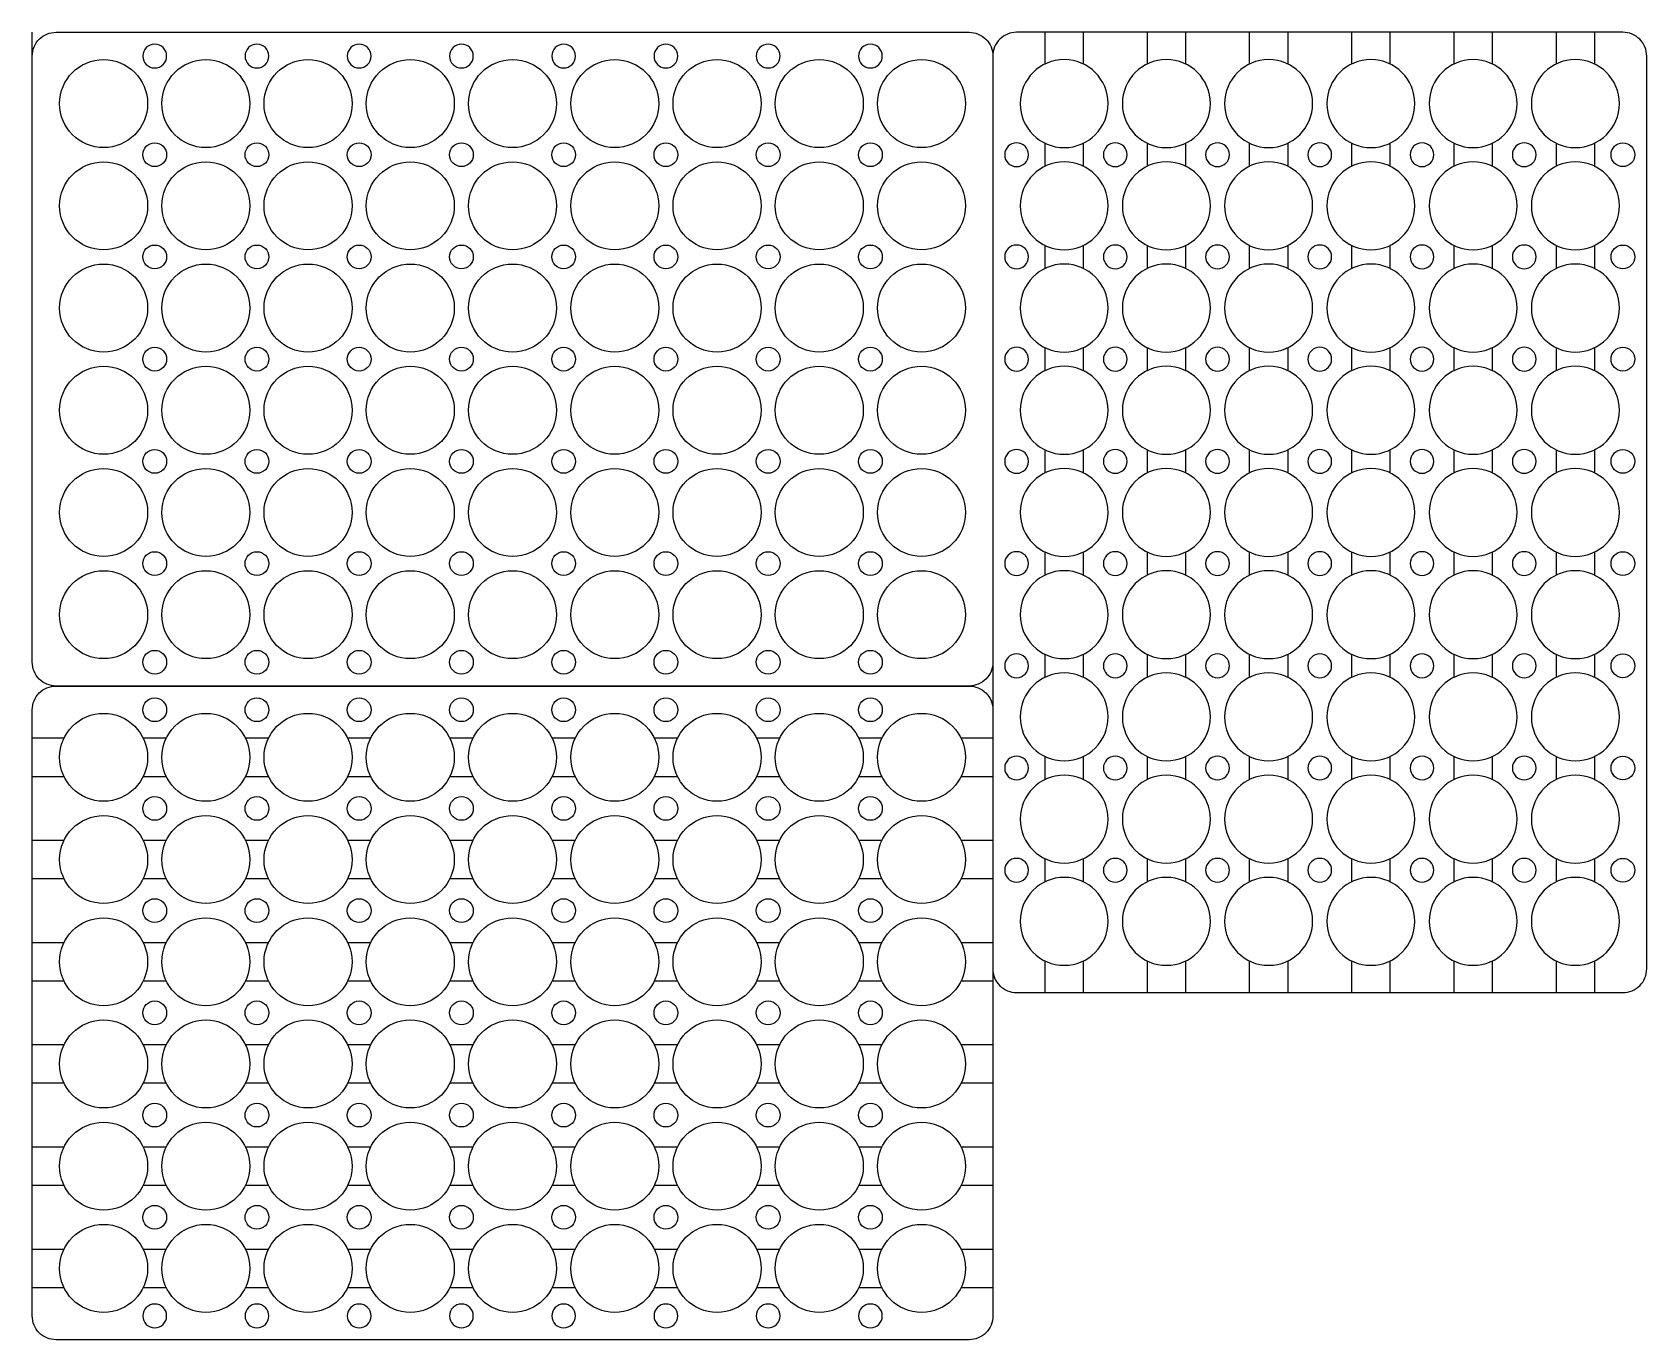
# Model space of a CAD drawing. Header units: inches. Extents: x 8 to 347, y -137 to 138.
import ezdxf

# ---------------------------------------------------------------- set-up
doc = ezdxf.new("R2010")
doc.units = ezdxf.units.IN
doc.header["$MEASUREMENT"] = 0

# ---------------------------------------------------------------- blocks, each defined once
blk = doc.blocks.new('*U2')
blk.add_circle((0, 0), 9.25)
blk = doc.blocks.new('*U3')
at = {"color": 0, "linetype": 'ByBlock', "lineweight": -2, "transparency": 16777216}
for p in [(0, 107.5), (21.5, 107.5), (43, 107.5), (64.5, 107.5), (86, 107.5), (107.5, 107.5), (129, 107.5), (150.5, 107.5), (172, 107.5), (0, 86), (21.5, 86), (43, 86), (64.5, 86), (86, 86), (107.5, 86), (129, 86), (150.5, 86), (172, 86), (0, 64.5), (21.5, 64.5), (43, 64.5), (64.5, 64.5), (86, 64.5), (107.5, 64.5), (129, 64.5), (150.5, 64.5), (172, 64.5), (0, 43), (21.5, 43), (43, 43), (64.5, 43), (86, 43), (107.5, 43), (129, 43), (150.5, 43), (172, 43), (0, 21.5), (21.5, 21.5), (43, 21.5), (64.5, 21.5), (86, 21.5), (107.5, 21.5), (129, 21.5), (150.5, 21.5), (172, 21.5), (0, 0), (21.5, 0), (43, 0), (64.5, 0), (86, 0), (107.5, 0), (129, 0), (150.5, 0), (172, 0)]:
    blk.add_blockref('*U2', p, dxfattribs=at)
blk = doc.blocks.new('*U7')
blk.add_circle((0, 0), 2.5)
blk = doc.blocks.new('*U8')
at = {"color": 0, "linetype": 'ByBlock', "lineweight": -2, "transparency": 16777216}
for p in [(0, 0), (21.5, 0), (43, 0), (64.5, 0), (86, 0), (107.5, 0), (129, 0), (150.5, 0), (0, -21.5), (21.5, -21.5), (43, -21.5), (64.5, -21.5), (86, -21.5), (107.5, -21.5), (129, -21.5), (150.5, -21.5), (0, -43), (21.5, -43), (43, -43), (64.5, -43), (86, -43), (107.5, -43), (129, -43), (150.5, -43), (0, -64.5), (21.5, -64.5), (43, -64.5), (64.5, -64.5), (86, -64.5), (107.5, -64.5), (129, -64.5), (150.5, -64.5), (0, -86), (21.5, -86), (43, -86), (64.5, -86), (86, -86), (107.5, -86), (129, -86), (150.5, -86)]:
    blk.add_blockref('*U7', p, dxfattribs=at)
blk = doc.blocks.new('*U15')
blk.add_circle((0, 0), 9.25)
blk = doc.blocks.new('*U16')
at = {"color": 0, "linetype": 'ByBlock', "lineweight": -2, "transparency": 16777216}
for p in [(0, 107.5), (21.5, 107.5), (43, 107.5), (64.5, 107.5), (86, 107.5), (107.5, 107.5), (129, 107.5), (150.5, 107.5), (172, 107.5), (0, 86), (21.5, 86), (43, 86), (64.5, 86), (86, 86), (107.5, 86), (129, 86), (150.5, 86), (172, 86), (0, 64.5), (21.5, 64.5), (43, 64.5), (64.5, 64.5), (86, 64.5), (107.5, 64.5), (129, 64.5), (150.5, 64.5), (172, 64.5), (0, 43), (21.5, 43), (43, 43), (64.5, 43), (86, 43), (107.5, 43), (129, 43), (150.5, 43), (172, 43), (0, 21.5), (21.5, 21.5), (43, 21.5), (64.5, 21.5), (86, 21.5), (107.5, 21.5), (129, 21.5), (150.5, 21.5), (172, 21.5), (0, 0), (21.5, 0), (43, 0), (64.5, 0), (86, 0), (107.5, 0), (129, 0), (150.5, 0), (172, 0)]:
    blk.add_blockref('*U15', p, dxfattribs=at)
blk = doc.blocks.new('*U19')
blk.add_circle((0, 0), 2.5)
blk = doc.blocks.new('*U20')
at = {"color": 0, "linetype": 'ByBlock', "lineweight": -2, "transparency": 16777216}
for p in [(0, 0), (21.5, 0), (43, 0), (64.5, 0), (86, 0), (107.5, 0), (129, 0), (150.5, 0), (0, -21.5), (21.5, -21.5), (43, -21.5), (64.5, -21.5), (86, -21.5), (107.5, -21.5), (129, -21.5), (150.5, -21.5), (0, -43), (21.5, -43), (43, -43), (64.5, -43), (86, -43), (107.5, -43), (129, -43), (150.5, -43), (0, -64.5), (21.5, -64.5), (43, -64.5), (64.5, -64.5), (86, -64.5), (107.5, -64.5), (129, -64.5), (150.5, -64.5), (0, -86), (21.5, -86), (43, -86), (64.5, -86), (86, -86), (107.5, -86), (129, -86), (150.5, -86)]:
    blk.add_blockref('*U19', p, dxfattribs=at)
blk = doc.blocks.new('*U21')
for p, q in [((-101, 4), (-94.34, 4)), ((-77.66, 4), (-72.84, 4)), ((-56.16, 4), (-51.34, 4)), ((-34.66, 4), (-29.84, 4)), ((-13.16, 4), (-8.34, 4)), ((8.34, 4), (13.16, 4)), ((29.84, 4), (34.66, 4)), ((51.34, 4), (56.16, 4)), ((72.84, 4), (77.66, 4)), ((94.34, 4), (101, 4)), ((-94.34, -4), (-101, -4)), ((-72.84, -4), (-77.66, -4)), ((-51.34, -4), (-56.16, -4)), ((-29.84, -4), (-34.66, -4)), ((-8.34, -4), (-13.16, -4)), ((13.16, -4), (8.34, -4)), ((34.66, -4), (29.84, -4)), ((56.16, -4), (51.34, -4)), ((77.66, -4), (72.84, -4)), ((101, -4), (94.34, -4))]:
    blk.add_line(p, q)
blk = doc.blocks.new('*U22')
at = {"color": 0, "linetype": 'ByBlock', "lineweight": -2, "transparency": 16777216}
for p in [(0, 0), (0, -21.5), (0, -43), (0, -64.5), (0, -86), (0, -107.5)]:
    blk.add_blockref('*U21', p, dxfattribs=at)
blk = doc.blocks.new('*U30')
blk.add_circle((0, 0), 2.5)
blk = doc.blocks.new('*U31')
at = {"color": 0, "linetype": 'ByBlock', "lineweight": -2, "transparency": 16777216}
for p in [(0, 0), (21.5, 0), (43, 0), (64.5, 0), (86, 0), (107.5, 0), (129, 0), (150.5, 0)]:
    blk.add_blockref('*U30', p, dxfattribs=at)
blk = doc.blocks.new('*U32')
blk.add_circle((0, 0), 2.5)
blk = doc.blocks.new('*U34')
at = {"color": 0, "linetype": 'ByBlock', "lineweight": -2, "transparency": 16777216}
for p in [(0, 0), (21.5, 0), (43, 0), (64.5, 0), (86, 0), (107.5, 0), (129, 0), (150.5, 0)]:
    blk.add_blockref('*U32', p, dxfattribs=at)
blk = doc.blocks.new('*U45')
blk.add_circle((0, 0), 2.5)
blk = doc.blocks.new('*U46')
at = {"color": 0, "linetype": 'ByBlock', "lineweight": -2, "transparency": 16777216}
for p in [(0, 0), (21.5, 0), (43, 0), (64.5, 0), (86, 0), (107.5, 0), (129, 0), (150.5, 0)]:
    blk.add_blockref('*U45', p, dxfattribs=at)
blk = doc.blocks.new('*U47')
blk.add_circle((0, 0), 2.5)
blk = doc.blocks.new('*U48')
at = {"color": 0, "linetype": 'ByBlock', "lineweight": -2, "transparency": 16777216}
for p in [(0, 0), (21.5, 0), (43, 0), (64.5, 0), (86, 0), (107.5, 0), (129, 0), (150.5, 0)]:
    blk.add_blockref('*U47', p, dxfattribs=at)
blk = doc.blocks.new('*U68')
blk.add_circle((0, 0), 9.25)
blk = doc.blocks.new('*U69')
at = {"color": 0, "linetype": 'ByBlock', "lineweight": -2, "transparency": 16777216}
for p in [(0, 107.5), (21.5, 107.5), (43, 107.5), (64.5, 107.5), (86, 107.5), (107.5, 107.5), (129, 107.5), (150.5, 107.5), (172, 107.5), (0, 86), (21.5, 86), (43, 86), (64.5, 86), (86, 86), (107.5, 86), (129, 86), (150.5, 86), (172, 86), (0, 64.5), (21.5, 64.5), (43, 64.5), (64.5, 64.5), (86, 64.5), (107.5, 64.5), (129, 64.5), (150.5, 64.5), (172, 64.5), (0, 43), (21.5, 43), (43, 43), (64.5, 43), (86, 43), (107.5, 43), (129, 43), (150.5, 43), (172, 43), (0, 21.5), (21.5, 21.5), (43, 21.5), (64.5, 21.5), (86, 21.5), (107.5, 21.5), (129, 21.5), (150.5, 21.5), (172, 21.5), (0, 0), (21.5, 0), (43, 0), (64.5, 0), (86, 0), (107.5, 0), (129, 0), (150.5, 0), (172, 0)]:
    blk.add_blockref('*U68', p, dxfattribs=at)
blk = doc.blocks.new('*U70')
blk.add_circle((0, 0), 2.5)
blk = doc.blocks.new('*U71')
at = {"color": 0, "linetype": 'ByBlock', "lineweight": -2, "transparency": 16777216}
for p in [(0, 0), (21.5, 0), (43, 0), (64.5, 0), (86, 0), (107.5, 0), (129, 0), (150.5, 0), (0, -21.5), (21.5, -21.5), (43, -21.5), (64.5, -21.5), (86, -21.5), (107.5, -21.5), (129, -21.5), (150.5, -21.5), (0, -43), (21.5, -43), (43, -43), (64.5, -43), (86, -43), (107.5, -43), (129, -43), (150.5, -43), (0, -64.5), (21.5, -64.5), (43, -64.5), (64.5, -64.5), (86, -64.5), (107.5, -64.5), (129, -64.5), (150.5, -64.5), (0, -86), (21.5, -86), (43, -86), (64.5, -86), (86, -86), (107.5, -86), (129, -86), (150.5, -86)]:
    blk.add_blockref('*U70', p, dxfattribs=at)
blk = doc.blocks.new('*U61')
for p, q in [((-101, 4), (-94.34, 4)), ((-77.66, 4), (-72.84, 4)), ((-56.16, 4), (-51.34, 4)), ((-34.66, 4), (-29.84, 4)), ((-13.16, 4), (-8.34, 4)), ((8.34, 4), (13.16, 4)), ((29.84, 4), (34.66, 4)), ((51.34, 4), (56.16, 4)), ((72.84, 4), (77.66, 4)), ((94.34, 4), (101, 4)), ((-94.34, -4), (-101, -4)), ((-72.84, -4), (-77.66, -4)), ((-51.34, -4), (-56.16, -4)), ((-29.84, -4), (-34.66, -4)), ((-8.34, -4), (-13.16, -4)), ((13.16, -4), (8.34, -4)), ((34.66, -4), (29.84, -4)), ((56.16, -4), (51.34, -4)), ((77.66, -4), (72.84, -4)), ((101, -4), (94.34, -4))]:
    blk.add_line(p, q)
blk = doc.blocks.new('*U63')
at = {"color": 0, "linetype": 'ByBlock', "lineweight": -2, "transparency": 16777216}
for p in [(0, 0), (0, -21.5), (0, -43), (0, -64.5), (0, -86), (0, -107.5)]:
    blk.add_blockref('*U61', p, dxfattribs=at)
blk = doc.blocks.new('*U64')
blk.add_circle((0, 0), 2.5)
blk = doc.blocks.new('*U65')
at = {"color": 0, "linetype": 'ByBlock', "lineweight": -2, "transparency": 16777216}
for p in [(0, 0), (21.5, 0), (43, 0), (64.5, 0), (86, 0), (107.5, 0), (129, 0), (150.5, 0)]:
    blk.add_blockref('*U64', p, dxfattribs=at)
blk = doc.blocks.new('*U66')
blk.add_circle((0, 0), 2.5)
blk = doc.blocks.new('*U67')
at = {"color": 0, "linetype": 'ByBlock', "lineweight": -2, "transparency": 16777216}
for p in [(0, 0), (21.5, 0), (43, 0), (64.5, 0), (86, 0), (107.5, 0), (129, 0), (150.5, 0)]:
    blk.add_blockref('*U66', p, dxfattribs=at)

msp = doc.modelspace()

# ---------------------------------------------------------------- linework, layer by layer
msp.add_line((7.97, 132.91), (7.97, 137.91))
for points in [[(204.97, 0.41), (12.97, 0.41, -0.414214), (7.97, 5.41), (7.97, 132.91, -0.414214), (12.97, 137.91), (204.97, 137.91, -0.414214), (209.97, 132.91), (209.97, 5.41, -0.414214)], [(209.97, 132.91), (209.97, -59.09, 0.414214), (214.97, -64.09), (342.47, -64.09, 0.414214), (347.47, -59.09), (347.47, 132.91, 0.414214), (342.47, 137.91), (214.97, 137.91, 0.414214)], [(12.97, 0.41), (204.97, 0.41, -0.414214), (209.97, -4.59), (209.97, -132.09, -0.414214), (204.97, -137.09), (12.97, -137.09, -0.414214), (7.97, -132.09), (7.97, -4.59, -0.414214)]]:
    msp.add_lwpolyline(points, format="xyb", close=True)

# ---------------------------------------------------------------- block references
for name, p, rotation in [('*U22', (332.47, 36.91), 270), ('*U48', (342.47, -38.34), 89.99999999999999), ('*U65', (184.22, -4.59), 180), ('*U69', (194.97, -14.59), 180), ('*U71', (184.22, -111.34), 180)]:
    msp.add_blockref(name, p, dxfattribs=dict(rotation=rotation))
at = {"xscale": -1}
for name, p, rotation in [('*U34', (33.72, 132.91), 180), ('*U16', (224.97, -49.09), 270), ('*U46', (214.97, -38.34), 270), ('*U20', (321.72, -38.34), 270), ('*U63', (108.97, -122.09), 180)]:
    msp.add_blockref(name, p, dxfattribs=dict(at, rotation=rotation))
for name, p in [('*U3', (22.97, 15.41)), ('*U8', (33.72, 112.16)), ('*U31', (33.72, 5.41))]:
    msp.add_blockref(name, p)
msp.add_blockref('*U67', (184.22, -132.09), dxfattribs=at)

doc.saveas('drawing.dxf')
